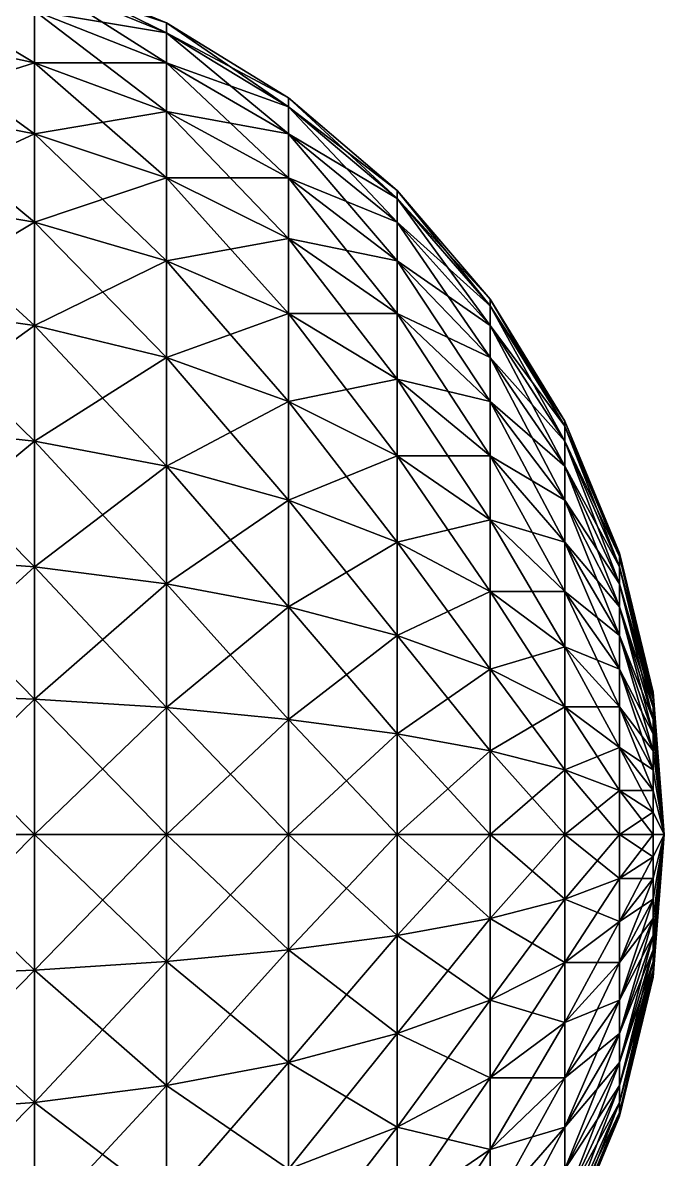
# Model space of a CAD drawing. Extents: x -53 to 3.8, y 0 to 88.2.
# Drawn here: x 0.474 to 1.881, y 79.934 to 82.43 of the extents above; entities that cross this region are included whole.
import ezdxf

# ---------------------------------------------------------------- set-up
doc = ezdxf.new("R2010")
doc.units = 0

msp = doc.modelspace()

# ---------------------------------------------------------------- linework, layer by layer
for points in [[(0.49903, 82.5494, 8.18628), (0.78898, 82.4074, 7.90751), (0.49903, 82.526, 7.88872)], [(0.78898, 82.4293, 8.18628), (0.78898, 82.4074, 7.90751), (0.49903, 82.5494, 8.18628)], [(0.49903, 82.526, 8.48383), (0.78898, 82.4293, 8.18628), (0.49903, 82.5494, 8.18628)], [(0.19387, 82.526, 7.57585), (0.49903, 82.3421, 7.32274), (0.19387, 82.4074, 7.28948)], [(0.49903, 82.4563, 7.59849), (0.49903, 82.3421, 7.32274), (0.19387, 82.526, 7.57585)], [(0.19387, 82.4074, 9.08308), (0.49903, 82.4563, 8.77406), (0.19387, 82.526, 8.7967)], [(0.49903, 82.526, 7.88872), (0.78898, 82.3421, 7.63561), (0.49903, 82.4563, 7.59849)], [(0.78898, 82.4074, 7.90751), (0.78898, 82.3421, 7.63561), (0.49903, 82.526, 7.88872)], [(0.78898, 82.4074, 8.46505), (0.78898, 82.4293, 8.18628), (0.49903, 82.526, 8.48383)], [(0.49903, 82.4563, 8.77406), (0.78898, 82.4074, 8.46505), (0.49903, 82.526, 8.48383)], [(0.49903, 82.3421, 9.04982), (0.49903, 82.4563, 8.77406), (0.19387, 82.4074, 9.08308)], [(0.49903, 82.4563, 7.59849), (0.78898, 82.2351, 7.37726), (0.49903, 82.3421, 7.32274)], [(0.78898, 82.3421, 7.63561), (0.78898, 82.2351, 7.37726), (0.49903, 82.4563, 7.59849)], [(0.78898, 82.3421, 8.73695), (0.78898, 82.4074, 8.46505), (0.49903, 82.4563, 8.77406)], [(0.49903, 82.3421, 9.04982), (0.78898, 82.3421, 8.73695), (0.49903, 82.4563, 8.77406)], [(0.78898, 82.4293, 8.18628), (1.05657, 82.2454, 7.93316), (0.78898, 82.4074, 7.90751)], [(1.05657, 82.2653, 8.18628), (1.05657, 82.2454, 7.93316), (0.78898, 82.4293, 8.18628)], [(0.78898, 82.4074, 8.46505), (1.05657, 82.2653, 8.18628), (0.78898, 82.4293, 8.18628)], [(0.19387, 82.4074, 7.28948), (0.49903, 82.1861, 7.06824), (0.19387, 82.2454, 7.02518)], [(0.49903, 82.3421, 7.32274), (0.49903, 82.1861, 7.06824), (0.19387, 82.4074, 7.28948)], [(0.19387, 82.2454, 9.34738), (0.49903, 82.3421, 9.04982), (0.19387, 82.4074, 9.08308)], [(0.78898, 82.4074, 7.90751), (1.05657, 82.1861, 7.68628), (0.78898, 82.3421, 7.63561)], [(1.05657, 82.2454, 7.93316), (1.05657, 82.1861, 7.68628), (0.78898, 82.4074, 7.90751)], [(1.05657, 82.2454, 8.4394), (1.05657, 82.2653, 8.18628), (0.78898, 82.4074, 8.46505)], [(0.78898, 82.3421, 8.73695), (1.05657, 82.2454, 8.4394), (0.78898, 82.4074, 8.46505)], [(0.49903, 82.1861, 9.30431), (0.49903, 82.3421, 9.04982), (0.19387, 82.2454, 9.34738)], [(0.49903, 82.3421, 7.32274), (0.78898, 82.089, 7.13884), (0.49903, 82.1861, 7.06824)], [(0.78898, 82.2351, 7.37726), (0.78898, 82.089, 7.13884), (0.49903, 82.3421, 7.32274)], [(0.78898, 82.2351, 8.9953), (0.78898, 82.3421, 8.73695), (0.49903, 82.3421, 9.04982)], [(0.49903, 82.1861, 9.30431), (0.78898, 82.2351, 8.9953), (0.49903, 82.3421, 9.04982)], [(0.78898, 82.3421, 7.63561), (1.05657, 82.089, 7.45171), (0.78898, 82.2351, 7.37726)], [(1.05657, 82.1861, 7.68628), (1.05657, 82.089, 7.45171), (0.78898, 82.3421, 7.63561)], [(1.05657, 82.1861, 8.68628), (1.05657, 82.2454, 8.4394), (0.78898, 82.3421, 8.73695)], [(0.78898, 82.2351, 8.9953), (1.05657, 82.1861, 8.68628), (0.78898, 82.3421, 8.73695)], [(1.05657, 82.2653, 8.18628), (1.29521, 82.0441, 7.96505), (1.05657, 82.2454, 7.93316)], [(1.29521, 82.0615, 8.18628), (1.29521, 82.0441, 7.96505), (1.05657, 82.2653, 8.18628)], [(1.05657, 82.2454, 8.4394), (1.29521, 82.0615, 8.18628), (1.05657, 82.2653, 8.18628)], [(0.19387, 82.2454, 7.02518), (0.49903, 81.9923, 6.84128), (0.19387, 82.0441, 6.78948)], [(0.49903, 82.1861, 7.06824), (0.49903, 81.9923, 6.84128), (0.19387, 82.2454, 7.02518)], [(0.19387, 82.0441, 9.58308), (0.49903, 82.1861, 9.30431), (0.19387, 82.2454, 9.34738)], [(0.78898, 82.089, 9.23372), (0.78898, 82.2351, 8.9953), (0.49903, 82.1861, 9.30431)], [(0.78898, 82.2351, 7.37726), (1.05657, 81.9563, 7.23522), (0.78898, 82.089, 7.13884)], [(1.05657, 82.089, 7.45171), (1.05657, 81.9563, 7.23522), (0.78898, 82.2351, 7.37726)], [(1.05657, 82.089, 8.92085), (1.05657, 82.1861, 8.68628), (0.78898, 82.2351, 8.9953)], [(0.78898, 82.089, 9.23372), (1.05657, 82.089, 8.92085), (0.78898, 82.2351, 8.9953)], [(1.05657, 82.2454, 7.93316), (1.29521, 81.9923, 7.74926), (1.05657, 82.1861, 7.68628)], [(1.29521, 82.0441, 7.96505), (1.29521, 81.9923, 7.74926), (1.05657, 82.2454, 7.93316)], [(1.29521, 82.0441, 8.40751), (1.29521, 82.0615, 8.18628), (1.05657, 82.2454, 8.4394)], [(1.05657, 82.1861, 8.68628), (1.29521, 82.0441, 8.40751), (1.05657, 82.2454, 8.4394)], [(0.49903, 81.9923, 9.53128), (0.49903, 82.1861, 9.30431), (0.19387, 82.0441, 9.58308)], [(0.49903, 82.1861, 7.06824), (0.78898, 81.9074, 6.92621), (0.49903, 81.9923, 6.84128)], [(0.78898, 82.089, 7.13884), (0.78898, 81.9074, 6.92621), (0.49903, 82.1861, 7.06824)], [(0.49903, 81.9923, 9.53128), (0.78898, 82.089, 9.23372), (0.49903, 82.1861, 9.30431)], [(1.05657, 82.1861, 7.68628), (1.29521, 81.9074, 7.54424), (1.05657, 82.089, 7.45171)], [(1.29521, 81.9923, 7.74926), (1.29521, 81.9074, 7.54424), (1.05657, 82.1861, 7.68628)], [(1.29521, 81.9923, 8.6233), (1.29521, 82.0441, 8.40751), (1.05657, 82.1861, 8.68628)], [(1.05657, 82.089, 8.92085), (1.29521, 81.9923, 8.6233), (1.05657, 82.1861, 8.68628)], [(0.78898, 81.9074, 9.44635), (0.78898, 82.089, 9.23372), (0.49903, 81.9923, 9.53128)], [(0.78898, 82.089, 7.13884), (1.05657, 81.7914, 7.04216), (0.78898, 81.9074, 6.92621)], [(1.05657, 81.9563, 7.23522), (1.05657, 81.7914, 7.04216), (0.78898, 82.089, 7.13884)], [(1.05657, 81.9563, 9.13734), (1.05657, 82.089, 8.92085), (0.78898, 82.089, 9.23372)], [(0.78898, 81.9074, 9.44635), (1.05657, 81.9563, 9.13734), (0.78898, 82.089, 9.23372)], [(1.05657, 82.089, 7.45171), (1.29521, 81.7914, 7.35503), (1.05657, 81.9563, 7.23522)], [(1.29521, 81.9074, 7.54424), (1.29521, 81.7914, 7.35503), (1.05657, 82.089, 7.45171)], [(1.29521, 81.9074, 8.82832), (1.29521, 81.9923, 8.6233), (1.05657, 82.089, 8.92085)], [(1.05657, 81.9563, 9.13734), (1.29521, 81.9074, 8.82832), (1.05657, 82.089, 8.92085)], [(1.29521, 82.0615, 8.18628), (1.49903, 81.8084, 8.00238), (1.29521, 82.0441, 7.96505)], [(1.49903, 81.8229, 8.18628), (1.49903, 81.8084, 8.00238), (1.29521, 82.0615, 8.18628)], [(1.29521, 82.0441, 8.40751), (1.49903, 81.8229, 8.18628), (1.29521, 82.0615, 8.18628)], [(0.19387, 82.0441, 6.78948), (0.49903, 81.7653, 6.64744), (0.19387, 81.8084, 6.58817)], [(0.49903, 81.9923, 6.84128), (0.49903, 81.7653, 6.64744), (0.19387, 82.0441, 6.78948)], [(0.19387, 81.8084, 9.78439), (0.49903, 81.9923, 9.53128), (0.19387, 82.0441, 9.58308)], [(1.29521, 82.0441, 7.96505), (1.49903, 81.7653, 7.82301), (1.29521, 81.9923, 7.74926)], [(1.49903, 81.8084, 8.00238), (1.49903, 81.7653, 7.82301), (1.29521, 82.0441, 7.96505)], [(1.49903, 81.8084, 8.37018), (1.49903, 81.8229, 8.18628), (1.29521, 82.0441, 8.40751)], [(1.29521, 81.9923, 8.6233), (1.49903, 81.8084, 8.37018), (1.29521, 82.0441, 8.40751)], [(0.49903, 81.7653, 9.72512), (0.49903, 81.9923, 9.53128), (0.19387, 81.8084, 9.78439)], [(0.49903, 81.9923, 6.84128), (0.78898, 81.6947, 6.7446), (0.49903, 81.7653, 6.64744)], [(0.78898, 81.9074, 6.92621), (0.78898, 81.6947, 6.7446), (0.49903, 81.9923, 6.84128)], [(0.49903, 81.7653, 9.72512), (0.78898, 81.9074, 9.44635), (0.49903, 81.9923, 9.53128)], [(1.29521, 81.9923, 7.74926), (1.49903, 81.6947, 7.65258), (1.29521, 81.9074, 7.54424)], [(1.49903, 81.7653, 7.82301), (1.49903, 81.6947, 7.65258), (1.29521, 81.9923, 7.74926)], [(1.49903, 81.7653, 8.54955), (1.49903, 81.8084, 8.37018), (1.29521, 81.9923, 8.6233)], [(1.29521, 81.9074, 8.82832), (1.49903, 81.7653, 8.54955), (1.29521, 81.9923, 8.6233)], [(1.05657, 81.7914, 9.3304), (1.05657, 81.9563, 9.13734), (0.78898, 81.9074, 9.44635)], [(1.05657, 81.9563, 7.23522), (1.29521, 81.6473, 7.18628), (1.05657, 81.7914, 7.04216)], [(1.29521, 81.7914, 7.35503), (1.29521, 81.6473, 7.18628), (1.05657, 81.9563, 7.23522)], [(1.29521, 81.7914, 9.01753), (1.29521, 81.9074, 8.82832), (1.05657, 81.9563, 9.13734)], [(1.05657, 81.7914, 9.3304), (1.29521, 81.7914, 9.01753), (1.05657, 81.9563, 9.13734)], [(0.78898, 81.6947, 9.62796), (0.78898, 81.9074, 9.44635), (0.49903, 81.7653, 9.72512)], [(0.78898, 81.9074, 6.92621), (1.05657, 81.5984, 6.87726), (0.78898, 81.6947, 6.7446)], [(1.05657, 81.7914, 7.04216), (1.05657, 81.5984, 6.87726), (0.78898, 81.9074, 6.92621)], [(0.78898, 81.6947, 9.62796), (1.05657, 81.7914, 9.3304), (0.78898, 81.9074, 9.44635)], [(1.29521, 81.9074, 7.54424), (1.49903, 81.5984, 7.4953), (1.29521, 81.7914, 7.35503)], [(1.49903, 81.6947, 7.65258), (1.49903, 81.5984, 7.4953), (1.29521, 81.9074, 7.54424)], [(1.49903, 81.6947, 8.71998), (1.49903, 81.7653, 8.54955), (1.29521, 81.9074, 8.82832)], [(1.29521, 81.7914, 9.01753), (1.49903, 81.6947, 8.71998), (1.29521, 81.9074, 8.82832)], [(1.49903, 81.8229, 8.18628), (1.66301, 81.5441, 8.04424), (1.49903, 81.8084, 8.00238)], [(1.66301, 81.5553, 8.18628), (1.66301, 81.5441, 8.04424), (1.49903, 81.8229, 8.18628)], [(1.49903, 81.8084, 8.37018), (1.66301, 81.5553, 8.18628), (1.49903, 81.8229, 8.18628)], [(0.19387, 81.8084, 6.58817), (0.49903, 81.5108, 6.49148), (0.19387, 81.5441, 6.42621)], [(0.49903, 81.7653, 6.64744), (0.49903, 81.5108, 6.49148), (0.19387, 81.8084, 6.58817)], [(0.19387, 81.5441, 9.94635), (0.49903, 81.7653, 9.72512), (0.19387, 81.8084, 9.78439)], [(1.49903, 81.8084, 8.00238), (1.66301, 81.5108, 7.9057), (1.49903, 81.7653, 7.82301)], [(1.66301, 81.5441, 8.04424), (1.66301, 81.5108, 7.9057), (1.49903, 81.8084, 8.00238)], [(1.66301, 81.5441, 8.32832), (1.66301, 81.5553, 8.18628), (1.49903, 81.8084, 8.37018)], [(1.49903, 81.7653, 8.54955), (1.66301, 81.5441, 8.32832), (1.49903, 81.8084, 8.37018)], [(1.05657, 81.5984, 9.4953), (1.05657, 81.7914, 9.3304), (0.78898, 81.6947, 9.62796)], [(1.05657, 81.7914, 7.04216), (1.29521, 81.4786, 7.04216), (1.05657, 81.5984, 6.87726)], [(1.29521, 81.6473, 7.18628), (1.29521, 81.4786, 7.04216), (1.05657, 81.7914, 7.04216)], [(1.29521, 81.6473, 9.18628), (1.29521, 81.7914, 9.01753), (1.05657, 81.7914, 9.3304)], [(1.05657, 81.5984, 9.4953), (1.29521, 81.6473, 9.18628), (1.05657, 81.7914, 9.3304)], [(1.29521, 81.7914, 7.35503), (1.49903, 81.4786, 7.35503), (1.29521, 81.6473, 7.18628)], [(1.49903, 81.5984, 7.4953), (1.49903, 81.4786, 7.35503), (1.29521, 81.7914, 7.35503)], [(1.49903, 81.5984, 8.87726), (1.49903, 81.6947, 8.71998), (1.29521, 81.7914, 9.01753)], [(1.29521, 81.6473, 9.18628), (1.49903, 81.5984, 8.87726), (1.29521, 81.7914, 9.01753)], [(0.49903, 81.5108, 9.88107), (0.49903, 81.7653, 9.72512), (0.19387, 81.5441, 9.94635)], [(0.49903, 81.7653, 6.64744), (0.78898, 81.4563, 6.59849), (0.49903, 81.5108, 6.49148)], [(0.78898, 81.6947, 6.7446), (0.78898, 81.4563, 6.59849), (0.49903, 81.7653, 6.64744)], [(0.49903, 81.5108, 9.88107), (0.78898, 81.6947, 9.62796), (0.49903, 81.7653, 9.72512)], [(1.49903, 81.7653, 7.82301), (1.66301, 81.4563, 7.77406), (1.49903, 81.6947, 7.65258)], [(1.66301, 81.5108, 7.9057), (1.66301, 81.4563, 7.77406), (1.49903, 81.7653, 7.82301)], [(1.66301, 81.5108, 8.46686), (1.66301, 81.5441, 8.32832), (1.49903, 81.7653, 8.54955)], [(1.49903, 81.6947, 8.71998), (1.66301, 81.5108, 8.46686), (1.49903, 81.7653, 8.54955)], [(0.78898, 81.4563, 9.77406), (0.78898, 81.6947, 9.62796), (0.49903, 81.5108, 9.88107)], [(0.78898, 81.6947, 6.7446), (1.05657, 81.3819, 6.7446), (0.78898, 81.4563, 6.59849)], [(1.05657, 81.5984, 6.87726), (1.05657, 81.3819, 6.7446), (0.78898, 81.6947, 6.7446)], [(0.78898, 81.4563, 9.77406), (1.05657, 81.5984, 9.4953), (0.78898, 81.6947, 9.62796)], [(1.49903, 81.6947, 7.65258), (1.66301, 81.3819, 7.65258), (1.49903, 81.5984, 7.4953)], [(1.66301, 81.4563, 7.77406), (1.66301, 81.3819, 7.65258), (1.49903, 81.6947, 7.65258)], [(1.66301, 81.4563, 8.59849), (1.66301, 81.5108, 8.46686), (1.49903, 81.6947, 8.71998)], [(1.49903, 81.5984, 8.87726), (1.66301, 81.4563, 8.59849), (1.49903, 81.6947, 8.71998)], [(1.29521, 81.4786, 9.3304), (1.29521, 81.6473, 9.18628), (1.05657, 81.5984, 9.4953)], [(1.29521, 81.6473, 7.18628), (1.49903, 81.3383, 7.23522), (1.29521, 81.4786, 7.04216)], [(1.49903, 81.4786, 7.35503), (1.49903, 81.3383, 7.23522), (1.29521, 81.6473, 7.18628)], [(1.49903, 81.4786, 9.01753), (1.49903, 81.5984, 8.87726), (1.29521, 81.6473, 9.18628)], [(1.29521, 81.4786, 9.3304), (1.49903, 81.4786, 9.01753), (1.29521, 81.6473, 9.18628)], [(1.05657, 81.3819, 9.62796), (1.05657, 81.5984, 9.4953), (0.78898, 81.4563, 9.77406)], [(1.05657, 81.5984, 6.87726), (1.29521, 81.2893, 6.92621), (1.05657, 81.3819, 6.7446)], [(1.29521, 81.4786, 7.04216), (1.29521, 81.2893, 6.92621), (1.05657, 81.5984, 6.87726)], [(1.05657, 81.3819, 9.62796), (1.29521, 81.4786, 9.3304), (1.05657, 81.5984, 9.4953)], [(1.49903, 81.5984, 7.4953), (1.66301, 81.2893, 7.54424), (1.49903, 81.4786, 7.35503)], [(1.66301, 81.3819, 7.65258), (1.66301, 81.2893, 7.54424), (1.49903, 81.5984, 7.4953)], [(1.66301, 81.3819, 8.71998), (1.66301, 81.4563, 8.59849), (1.49903, 81.5984, 8.87726)], [(1.49903, 81.4786, 9.01753), (1.66301, 81.3819, 8.71998), (1.49903, 81.5984, 8.87726)], [(1.66301, 81.5553, 8.18628), (1.78311, 81.2577, 8.0896), (1.66301, 81.5441, 8.04424)], [(1.78311, 81.2653, 8.18628), (1.78311, 81.2577, 8.0896), (1.66301, 81.5553, 8.18628)], [(1.66301, 81.5441, 8.32832), (1.78311, 81.2653, 8.18628), (1.66301, 81.5553, 8.18628)], [(0.19387, 81.5441, 6.42621), (0.49903, 81.2351, 6.37726), (0.19387, 81.2577, 6.30758)], [(0.49903, 81.5108, 6.49148), (0.49903, 81.2351, 6.37726), (0.19387, 81.5441, 6.42621)], [(0.19387, 81.2577, 10.065), (0.49903, 81.5108, 9.88107), (0.19387, 81.5441, 9.94635)], [(1.66301, 81.5441, 8.04424), (1.78311, 81.2351, 7.9953), (1.66301, 81.5108, 7.9057)], [(1.78311, 81.2577, 8.0896), (1.78311, 81.2351, 7.9953), (1.66301, 81.5441, 8.04424)], [(1.78311, 81.2577, 8.28296), (1.78311, 81.2653, 8.18628), (1.66301, 81.5441, 8.32832)], [(1.66301, 81.5108, 8.46686), (1.78311, 81.2577, 8.28296), (1.66301, 81.5441, 8.32832)], [(0.49903, 81.2351, 9.9953), (0.49903, 81.5108, 9.88107), (0.19387, 81.2577, 10.065)], [(0.49903, 81.5108, 6.49148), (0.78898, 81.198, 6.49148), (0.49903, 81.2351, 6.37726)], [(0.78898, 81.4563, 6.59849), (0.78898, 81.198, 6.49148), (0.49903, 81.5108, 6.49148)], [(0.49903, 81.2351, 9.9953), (0.78898, 81.4563, 9.77406), (0.49903, 81.5108, 9.88107)], [(1.66301, 81.5108, 7.9057), (1.78311, 81.198, 7.9057), (1.66301, 81.4563, 7.77406)], [(1.78311, 81.2351, 7.9953), (1.78311, 81.198, 7.9057), (1.66301, 81.5108, 7.9057)], [(1.78311, 81.2351, 8.37726), (1.78311, 81.2577, 8.28296), (1.66301, 81.5108, 8.46686)], [(1.66301, 81.4563, 8.59849), (1.78311, 81.2351, 8.37726), (1.66301, 81.5108, 8.46686)], [(1.29521, 81.2893, 9.44635), (1.29521, 81.4786, 9.3304), (1.05657, 81.3819, 9.62796)], [(1.29521, 81.4786, 7.04216), (1.49903, 81.181, 7.13884), (1.29521, 81.2893, 6.92621)], [(1.49903, 81.3383, 7.23522), (1.49903, 81.181, 7.13884), (1.29521, 81.4786, 7.04216)], [(1.49903, 81.3383, 9.13734), (1.49903, 81.4786, 9.01753), (1.29521, 81.4786, 9.3304)], [(1.29521, 81.2893, 9.44635), (1.49903, 81.3383, 9.13734), (1.29521, 81.4786, 9.3304)], [(1.49903, 81.4786, 7.35503), (1.66301, 81.181, 7.45171), (1.49903, 81.3383, 7.23522)], [(1.66301, 81.2893, 7.54424), (1.66301, 81.181, 7.45171), (1.49903, 81.4786, 7.35503)], [(1.66301, 81.2893, 8.82832), (1.66301, 81.3819, 8.71998), (1.49903, 81.4786, 9.01753)], [(1.49903, 81.3383, 9.13734), (1.66301, 81.2893, 8.82832), (1.49903, 81.4786, 9.01753)], [(0.78898, 81.198, 9.88107), (0.78898, 81.4563, 9.77406), (0.49903, 81.2351, 9.9953)], [(0.78898, 81.4563, 6.59849), (1.05657, 81.1473, 6.64744), (0.78898, 81.198, 6.49148)], [(1.05657, 81.3819, 6.7446), (1.05657, 81.1473, 6.64744), (0.78898, 81.4563, 6.59849)], [(0.78898, 81.198, 9.88107), (1.05657, 81.3819, 9.62796), (0.78898, 81.4563, 9.77406)], [(1.66301, 81.4563, 7.77406), (1.78311, 81.1473, 7.82301), (1.66301, 81.3819, 7.65258)], [(1.78311, 81.198, 7.9057), (1.78311, 81.1473, 7.82301), (1.66301, 81.4563, 7.77406)], [(1.78311, 81.198, 8.46686), (1.78311, 81.2351, 8.37726), (1.66301, 81.4563, 8.59849)], [(1.66301, 81.3819, 8.71998), (1.78311, 81.198, 8.46686), (1.66301, 81.4563, 8.59849)], [(1.05657, 81.1473, 9.72512), (1.05657, 81.3819, 9.62796), (0.78898, 81.198, 9.88107)], [(1.05657, 81.3819, 6.7446), (1.29521, 81.0843, 6.84128), (1.05657, 81.1473, 6.64744)], [(1.29521, 81.2893, 6.92621), (1.29521, 81.0843, 6.84128), (1.05657, 81.3819, 6.7446)], [(1.05657, 81.1473, 9.72512), (1.29521, 81.2893, 9.44635), (1.05657, 81.3819, 9.62796)], [(1.66301, 81.3819, 7.65258), (1.78311, 81.0843, 7.74926), (1.66301, 81.2893, 7.54424)], [(1.78311, 81.1473, 7.82301), (1.78311, 81.0843, 7.74926), (1.66301, 81.3819, 7.65258)], [(1.78311, 81.1473, 8.54955), (1.78311, 81.198, 8.46686), (1.66301, 81.3819, 8.71998)], [(1.66301, 81.2893, 8.82832), (1.78311, 81.1473, 8.54955), (1.66301, 81.3819, 8.71998)], [(1.49903, 81.181, 9.23372), (1.49903, 81.3383, 9.13734), (1.29521, 81.2893, 9.44635)], [(1.49903, 81.3383, 7.23522), (1.66301, 81.0595, 7.37726), (1.49903, 81.181, 7.13884)], [(1.66301, 81.181, 7.45171), (1.66301, 81.0595, 7.37726), (1.49903, 81.3383, 7.23522)], [(1.66301, 81.181, 8.92085), (1.66301, 81.2893, 8.82832), (1.49903, 81.3383, 9.13734)], [(1.49903, 81.181, 9.23372), (1.66301, 81.181, 8.92085), (1.49903, 81.3383, 9.13734)], [(1.29521, 81.0843, 9.53128), (1.29521, 81.2893, 9.44635), (1.05657, 81.1473, 9.72512)], [(1.29521, 81.2893, 6.92621), (1.49903, 81.0106, 7.06824), (1.29521, 81.0843, 6.84128)], [(1.49903, 81.181, 7.13884), (1.49903, 81.0106, 7.06824), (1.29521, 81.2893, 6.92621)], [(1.29521, 81.0843, 9.53128), (1.49903, 81.181, 9.23372), (1.29521, 81.2893, 9.44635)], [(1.66301, 81.2893, 7.54424), (1.78311, 81.0106, 7.68628), (1.66301, 81.181, 7.45171)], [(1.78311, 81.0843, 7.74926), (1.78311, 81.0106, 7.68628), (1.66301, 81.2893, 7.54424)], [(1.78311, 81.0843, 8.6233), (1.78311, 81.1473, 8.54955), (1.66301, 81.2893, 8.82832)], [(1.66301, 81.181, 8.92085), (1.78311, 81.0843, 8.6233), (1.66301, 81.2893, 8.82832)], [(0.19387, 81.2577, 6.30758), (0.49903, 80.9449, 6.30758), (0.19387, 80.9563, 6.23522)], [(0.49903, 81.2351, 6.37726), (0.49903, 80.9449, 6.30758), (0.19387, 81.2577, 6.30758)], [(0.19387, 80.9563, 10.1373), (0.49903, 81.2351, 9.9953), (0.19387, 81.2577, 10.065)], [(1.78311, 81.2653, 8.18628), (1.85638, 80.9563, 8.13734), (1.78311, 81.2577, 8.0896)], [(1.85638, 80.9602, 8.18628), (1.85638, 80.9563, 8.13734), (1.78311, 81.2653, 8.18628)], [(1.78311, 81.2577, 8.28296), (1.85638, 80.9602, 8.18628), (1.78311, 81.2653, 8.18628)], [(1.78311, 81.2577, 8.0896), (1.85638, 80.9449, 8.0896), (1.78311, 81.2351, 7.9953)], [(1.85638, 80.9563, 8.13734), (1.85638, 80.9449, 8.0896), (1.78311, 81.2577, 8.0896)], [(1.85638, 80.9563, 8.23522), (1.85638, 80.9602, 8.18628), (1.78311, 81.2577, 8.28296)], [(1.78311, 81.2351, 8.37726), (1.85638, 80.9563, 8.23522), (1.78311, 81.2577, 8.28296)], [(0.49903, 80.9449, 10.065), (0.49903, 81.2351, 9.9953), (0.19387, 80.9563, 10.1373)], [(0.49903, 81.2351, 6.37726), (0.78898, 80.9261, 6.42621), (0.49903, 80.9449, 6.30758)], [(0.78898, 81.198, 6.49148), (0.78898, 80.9261, 6.42621), (0.49903, 81.2351, 6.37726)], [(0.49903, 80.9449, 10.065), (0.78898, 81.198, 9.88107), (0.49903, 81.2351, 9.9953)], [(1.78311, 81.2351, 7.9953), (1.85638, 80.9261, 8.04424), (1.78311, 81.198, 7.9057)], [(1.85638, 80.9449, 8.0896), (1.85638, 80.9261, 8.04424), (1.78311, 81.2351, 7.9953)], [(1.85638, 80.9449, 8.28296), (1.85638, 80.9563, 8.23522), (1.78311, 81.2351, 8.37726)], [(1.78311, 81.198, 8.46686), (1.85638, 80.9449, 8.28296), (1.78311, 81.2351, 8.37726)], [(0.78898, 80.9261, 9.94635), (0.78898, 81.198, 9.88107), (0.49903, 80.9449, 10.065)], [(0.78898, 81.198, 6.49148), (1.05657, 80.9004, 6.58817), (0.78898, 80.9261, 6.42621)], [(1.05657, 81.1473, 6.64744), (1.05657, 80.9004, 6.58817), (0.78898, 81.198, 6.49148)], [(0.78898, 80.9261, 9.94635), (1.05657, 81.1473, 9.72512), (0.78898, 81.198, 9.88107)], [(1.49903, 81.0106, 9.30431), (1.49903, 81.181, 9.23372), (1.29521, 81.0843, 9.53128)], [(1.49903, 81.181, 7.13884), (1.66301, 80.9279, 7.32274), (1.49903, 81.0106, 7.06824)], [(1.66301, 81.0595, 7.37726), (1.66301, 80.9279, 7.32274), (1.49903, 81.181, 7.13884)], [(1.66301, 81.0595, 8.9953), (1.66301, 81.181, 8.92085), (1.49903, 81.181, 9.23372)], [(1.49903, 81.0106, 9.30431), (1.66301, 81.0595, 8.9953), (1.49903, 81.181, 9.23372)], [(1.66301, 81.181, 7.45171), (1.78311, 80.9279, 7.63561), (1.66301, 81.0595, 7.37726)], [(1.78311, 81.0106, 7.68628), (1.78311, 80.9279, 7.63561), (1.66301, 81.181, 7.45171)], [(1.78311, 81.0106, 8.68628), (1.78311, 81.0843, 8.6233), (1.66301, 81.181, 8.92085)], [(1.66301, 81.0595, 8.9953), (1.78311, 81.0106, 8.68628), (1.66301, 81.181, 8.92085)], [(1.78311, 81.198, 7.9057), (1.85638, 80.9004, 8.00238), (1.78311, 81.1473, 7.82301)], [(1.85638, 80.9261, 8.04424), (1.85638, 80.9004, 8.00238), (1.78311, 81.198, 7.9057)], [(1.85638, 80.9261, 8.32832), (1.85638, 80.9449, 8.28296), (1.78311, 81.198, 8.46686)], [(1.78311, 81.1473, 8.54955), (1.85638, 80.9261, 8.32832), (1.78311, 81.198, 8.46686)], [(1.05657, 80.9004, 9.78439), (1.05657, 81.1473, 9.72512), (0.78898, 80.9261, 9.94635)], [(1.05657, 81.1473, 6.64744), (1.29521, 80.8685, 6.78948), (1.05657, 80.9004, 6.58817)], [(1.29521, 81.0843, 6.84128), (1.29521, 80.8685, 6.78948), (1.05657, 81.1473, 6.64744)], [(1.05657, 80.9004, 9.78439), (1.29521, 81.0843, 9.53128), (1.05657, 81.1473, 9.72512)], [(1.78311, 81.1473, 7.82301), (1.85638, 80.8685, 7.96505), (1.78311, 81.0843, 7.74926)], [(1.85638, 80.9004, 8.00238), (1.85638, 80.8685, 7.96505), (1.78311, 81.1473, 7.82301)], [(1.85638, 80.9004, 8.37018), (1.85638, 80.9261, 8.32832), (1.78311, 81.1473, 8.54955)], [(1.78311, 81.0843, 8.6233), (1.85638, 80.9004, 8.37018), (1.78311, 81.1473, 8.54955)], [(1.29521, 80.8685, 9.58308), (1.29521, 81.0843, 9.53128), (1.05657, 80.9004, 9.78439)], [(1.29521, 81.0843, 6.84128), (1.49903, 80.8312, 7.02518), (1.29521, 80.8685, 6.78948)], [(1.49903, 81.0106, 7.06824), (1.49903, 80.8312, 7.02518), (1.29521, 81.0843, 6.84128)], [(1.29521, 80.8685, 9.58308), (1.49903, 81.0106, 9.30431), (1.29521, 81.0843, 9.53128)], [(1.78311, 81.0843, 7.74926), (1.85638, 80.8312, 7.93316), (1.78311, 81.0106, 7.68628)], [(1.85638, 80.8685, 7.96505), (1.85638, 80.8312, 7.93316), (1.78311, 81.0843, 7.74926)], [(1.85638, 80.8685, 8.40751), (1.85638, 80.9004, 8.37018), (1.78311, 81.0843, 8.6233)], [(1.78311, 81.0106, 8.68628), (1.85638, 80.8685, 8.40751), (1.78311, 81.0843, 8.6233)], [(1.66301, 80.9279, 9.04982), (1.66301, 81.0595, 8.9953), (1.49903, 81.0106, 9.30431)], [(1.66301, 81.0595, 7.37726), (1.78311, 80.8383, 7.59849), (1.66301, 80.9279, 7.32274)], [(1.78311, 80.9279, 7.63561), (1.78311, 80.8383, 7.59849), (1.66301, 81.0595, 7.37726)], [(1.78311, 80.9279, 8.73695), (1.78311, 81.0106, 8.68628), (1.66301, 81.0595, 8.9953)], [(1.66301, 80.9279, 9.04982), (1.78311, 80.9279, 8.73695), (1.66301, 81.0595, 8.9953)], [(1.49903, 80.8312, 9.34738), (1.49903, 81.0106, 9.30431), (1.29521, 80.8685, 9.58308)], [(1.49903, 81.0106, 7.06824), (1.66301, 80.7893, 7.28948), (1.49903, 80.8312, 7.02518)], [(1.66301, 80.9279, 7.32274), (1.66301, 80.7893, 7.28948), (1.49903, 81.0106, 7.06824)], [(1.49903, 80.8312, 9.34738), (1.66301, 80.9279, 9.04982), (1.49903, 81.0106, 9.30431)], [(1.78311, 81.0106, 7.68628), (1.85638, 80.7893, 7.90751), (1.78311, 80.9279, 7.63561)], [(1.85638, 80.8312, 7.93316), (1.85638, 80.7893, 7.90751), (1.78311, 81.0106, 7.68628)], [(1.85638, 80.8312, 8.4394), (1.85638, 80.8685, 8.40751), (1.78311, 81.0106, 8.68628)], [(1.78311, 80.9279, 8.73695), (1.85638, 80.8312, 8.4394), (1.78311, 81.0106, 8.68628)], [(0.19387, 80.9563, 6.23522), (0.49903, 80.6473, 6.28417), (0.19387, 80.6473, 6.2109)], [(0.49903, 80.9449, 6.30758), (0.49903, 80.6473, 6.28417), (0.19387, 80.9563, 6.23522)], [(0.19387, 80.6473, 10.1617), (0.49903, 80.9449, 10.065), (0.19387, 80.9563, 10.1373)], [(1.85638, 80.9602, 8.18628), (1.881, 80.6473, 8.18628), (1.85638, 80.9563, 8.13734)], [(1.85638, 80.9563, 8.23522), (1.881, 80.6473, 8.18628), (1.85638, 80.9602, 8.18628)], [(1.85638, 80.9563, 8.13734), (1.881, 80.6473, 8.18628), (1.85638, 80.9449, 8.0896)], [(1.85638, 80.9449, 8.28296), (1.881, 80.6473, 8.18628), (1.85638, 80.9563, 8.23522)], [(0.49903, 80.6473, 10.0884), (0.49903, 80.9449, 10.065), (0.19387, 80.6473, 10.1617)], [(0.49903, 80.9449, 6.30758), (0.78898, 80.6473, 6.40427), (0.49903, 80.6473, 6.28417)], [(0.78898, 80.9261, 6.42621), (0.78898, 80.6473, 6.40427), (0.49903, 80.9449, 6.30758)], [(0.49903, 80.6473, 10.0884), (0.78898, 80.9261, 9.94635), (0.49903, 80.9449, 10.065)], [(0.78898, 80.6473, 9.96829), (0.78898, 80.9261, 9.94635), (0.49903, 80.6473, 10.0884)], [(0.78898, 80.9261, 6.42621), (1.05657, 80.6473, 6.56824), (0.78898, 80.6473, 6.40427)], [(1.05657, 80.9004, 6.58817), (1.05657, 80.6473, 6.56824), (0.78898, 80.9261, 6.42621)], [(0.78898, 80.6473, 9.96829), (1.05657, 80.9004, 9.78439), (0.78898, 80.9261, 9.94635)], [(1.66301, 80.7893, 9.08308), (1.66301, 80.9279, 9.04982), (1.49903, 80.8312, 9.34738)], [(1.66301, 80.9279, 7.32274), (1.78311, 80.744, 7.57585), (1.66301, 80.7893, 7.28948)], [(1.78311, 80.8383, 7.59849), (1.78311, 80.744, 7.57585), (1.66301, 80.9279, 7.32274)], [(1.78311, 80.8383, 8.77406), (1.78311, 80.9279, 8.73695), (1.66301, 80.9279, 9.04982)], [(1.66301, 80.7893, 9.08308), (1.78311, 80.8383, 8.77406), (1.66301, 80.9279, 9.04982)], [(1.78311, 80.9279, 7.63561), (1.85638, 80.744, 7.88872), (1.78311, 80.8383, 7.59849)], [(1.85638, 80.7893, 7.90751), (1.85638, 80.744, 7.88872), (1.78311, 80.9279, 7.63561)], [(1.85638, 80.7893, 8.46505), (1.85638, 80.8312, 8.4394), (1.78311, 80.9279, 8.73695)], [(1.78311, 80.8383, 8.77406), (1.85638, 80.7893, 8.46505), (1.78311, 80.9279, 8.73695)], [(1.85638, 80.9449, 8.0896), (1.881, 80.6473, 8.18628), (1.85638, 80.9261, 8.04424)], [(1.85638, 80.9261, 8.32832), (1.881, 80.6473, 8.18628), (1.85638, 80.9449, 8.28296)], [(1.85638, 80.9004, 8.37018), (1.881, 80.6473, 8.18628), (1.85638, 80.9261, 8.32832)], [(1.85638, 80.9261, 8.04424), (1.881, 80.6473, 8.18628), (1.85638, 80.9004, 8.00238)], [(1.05657, 80.6473, 9.80431), (1.05657, 80.9004, 9.78439), (0.78898, 80.6473, 9.96829)], [(1.05657, 80.9004, 6.58817), (1.29521, 80.6473, 6.77207), (1.05657, 80.6473, 6.56824)], [(1.29521, 80.8685, 6.78948), (1.29521, 80.6473, 6.77207), (1.05657, 80.9004, 6.58817)], [(1.05657, 80.6473, 9.80431), (1.29521, 80.8685, 9.58308), (1.05657, 80.9004, 9.78439)], [(1.85638, 80.9004, 8.00238), (1.881, 80.6473, 8.18628), (1.85638, 80.8685, 7.96505)], [(1.85638, 80.8685, 8.40751), (1.881, 80.6473, 8.18628), (1.85638, 80.9004, 8.37018)], [(1.29521, 80.6473, 9.60049), (1.29521, 80.8685, 9.58308), (1.05657, 80.6473, 9.80431)], [(1.29521, 80.8685, 6.78948), (1.49903, 80.6473, 7.01071), (1.29521, 80.6473, 6.77207)], [(1.49903, 80.8312, 7.02518), (1.49903, 80.6473, 7.01071), (1.29521, 80.8685, 6.78948)], [(1.29521, 80.6473, 9.60049), (1.49903, 80.8312, 9.34738), (1.29521, 80.8685, 9.58308)], [(1.85638, 80.8685, 7.96505), (1.881, 80.6473, 8.18628), (1.85638, 80.8312, 7.93316)], [(1.85638, 80.8312, 8.4394), (1.881, 80.6473, 8.18628), (1.85638, 80.8685, 8.40751)], [(1.49903, 80.6473, 9.36185), (1.49903, 80.8312, 9.34738), (1.29521, 80.6473, 9.60049)], [(1.49903, 80.8312, 7.02518), (1.66301, 80.6473, 7.2783), (1.49903, 80.6473, 7.01071)], [(1.66301, 80.7893, 7.28948), (1.66301, 80.6473, 7.2783), (1.49903, 80.8312, 7.02518)], [(1.49903, 80.6473, 9.36185), (1.66301, 80.7893, 9.08308), (1.49903, 80.8312, 9.34738)], [(1.78311, 80.744, 8.7967), (1.78311, 80.8383, 8.77406), (1.66301, 80.7893, 9.08308)], [(1.78311, 80.8383, 7.59849), (1.85638, 80.6963, 7.87726), (1.78311, 80.744, 7.57585)], [(1.85638, 80.744, 7.88872), (1.85638, 80.6963, 7.87726), (1.78311, 80.8383, 7.59849)], [(1.85638, 80.744, 8.48383), (1.85638, 80.7893, 8.46505), (1.78311, 80.8383, 8.77406)], [(1.78311, 80.744, 8.7967), (1.85638, 80.744, 8.48383), (1.78311, 80.8383, 8.77406)], [(1.85638, 80.8312, 7.93316), (1.881, 80.6473, 8.18628), (1.85638, 80.7893, 7.90751)], [(1.85638, 80.7893, 8.46505), (1.881, 80.6473, 8.18628), (1.85638, 80.8312, 8.4394)], [(1.66301, 80.6473, 9.09426), (1.66301, 80.7893, 9.08308), (1.49903, 80.6473, 9.36185)], [(1.66301, 80.7893, 7.28948), (1.78311, 80.6473, 7.56824), (1.66301, 80.6473, 7.2783)], [(1.78311, 80.744, 7.57585), (1.78311, 80.6473, 7.56824), (1.66301, 80.7893, 7.28948)], [(1.66301, 80.6473, 9.09426), (1.78311, 80.744, 8.7967), (1.66301, 80.7893, 9.08308)], [(1.85638, 80.7893, 7.90751), (1.881, 80.6473, 8.18628), (1.85638, 80.744, 7.88872)], [(1.85638, 80.744, 8.48383), (1.881, 80.6473, 8.18628), (1.85638, 80.7893, 8.46505)], [(1.78311, 80.6473, 8.80431), (1.78311, 80.744, 8.7967), (1.66301, 80.6473, 9.09426)], [(1.78311, 80.744, 7.57585), (1.85638, 80.6473, 7.87341), (1.78311, 80.6473, 7.56824)], [(1.85638, 80.6963, 7.87726), (1.85638, 80.6473, 7.87341), (1.78311, 80.744, 7.57585)], [(1.85638, 80.6963, 8.4953), (1.85638, 80.744, 8.48383), (1.78311, 80.744, 8.7967)], [(1.78311, 80.6473, 8.80431), (1.85638, 80.6963, 8.4953), (1.78311, 80.744, 8.7967)], [(1.85638, 80.744, 7.88872), (1.881, 80.6473, 8.18628), (1.85638, 80.6963, 7.87726)], [(1.85638, 80.6963, 8.4953), (1.881, 80.6473, 8.18628), (1.85638, 80.744, 8.48383)], [(1.85638, 80.6473, 8.49915), (1.85638, 80.6963, 8.4953), (1.78311, 80.6473, 8.80431)], [(1.85638, 80.6963, 7.87726), (1.881, 80.6473, 8.18628), (1.85638, 80.6473, 7.87341)], [(1.85638, 80.6473, 8.49915), (1.881, 80.6473, 8.18628), (1.85638, 80.6963, 8.4953)], [(0.19387, 80.3383, 10.1373), (0.49903, 80.6473, 10.0884), (0.19387, 80.6473, 10.1617)], [(0.49903, 80.3498, 10.065), (0.49903, 80.6473, 10.0884), (0.19387, 80.3383, 10.1373)], [(0.19387, 80.6473, 6.2109), (0.49903, 80.3498, 6.30758), (0.19387, 80.3383, 6.23522)], [(0.49903, 80.6473, 6.28417), (0.49903, 80.3498, 6.30758), (0.19387, 80.6473, 6.2109)], [(0.49903, 80.3498, 10.065), (0.78898, 80.6473, 9.96829), (0.49903, 80.6473, 10.0884)], [(0.78898, 80.3685, 9.94635), (0.78898, 80.6473, 9.96829), (0.49903, 80.3498, 10.065)], [(0.49903, 80.6473, 6.28417), (0.78898, 80.3685, 6.42621), (0.49903, 80.3498, 6.30758)], [(0.78898, 80.6473, 6.40427), (0.78898, 80.3685, 6.42621), (0.49903, 80.6473, 6.28417)], [(0.78898, 80.3685, 9.94635), (1.05657, 80.6473, 9.80431), (0.78898, 80.6473, 9.96829)], [(1.05657, 80.3942, 9.78439), (1.05657, 80.6473, 9.80431), (0.78898, 80.3685, 9.94635)], [(0.78898, 80.6473, 6.40427), (1.05657, 80.3942, 6.58817), (0.78898, 80.3685, 6.42621)], [(1.05657, 80.6473, 6.56824), (1.05657, 80.3942, 6.58817), (0.78898, 80.6473, 6.40427)], [(1.05657, 80.3942, 9.78439), (1.29521, 80.6473, 9.60049), (1.05657, 80.6473, 9.80431)], [(1.29521, 80.4261, 9.58308), (1.29521, 80.6473, 9.60049), (1.05657, 80.3942, 9.78439)], [(1.05657, 80.6473, 6.56824), (1.29521, 80.4261, 6.78948), (1.05657, 80.3942, 6.58817)], [(1.29521, 80.6473, 6.77207), (1.29521, 80.4261, 6.78948), (1.05657, 80.6473, 6.56824)], [(1.29521, 80.4261, 9.58308), (1.49903, 80.6473, 9.36185), (1.29521, 80.6473, 9.60049)], [(1.49903, 80.4634, 9.34738), (1.49903, 80.6473, 9.36185), (1.29521, 80.4261, 9.58308)], [(1.29521, 80.6473, 6.77207), (1.49903, 80.4634, 7.02518), (1.29521, 80.4261, 6.78948)], [(1.49903, 80.6473, 7.01071), (1.49903, 80.4634, 7.02518), (1.29521, 80.6473, 6.77207)], [(1.49903, 80.4634, 9.34738), (1.66301, 80.6473, 9.09426), (1.49903, 80.6473, 9.36185)], [(1.66301, 80.5053, 9.08308), (1.66301, 80.6473, 9.09426), (1.49903, 80.4634, 9.34738)], [(1.49903, 80.6473, 7.01071), (1.66301, 80.5053, 7.28948), (1.49903, 80.4634, 7.02518)], [(1.66301, 80.6473, 7.2783), (1.66301, 80.5053, 7.28948), (1.49903, 80.6473, 7.01071)], [(1.66301, 80.5053, 9.08308), (1.78311, 80.6473, 8.80431), (1.66301, 80.6473, 9.09426)], [(1.78311, 80.5506, 8.7967), (1.78311, 80.6473, 8.80431), (1.66301, 80.5053, 9.08308)], [(1.66301, 80.6473, 7.2783), (1.78311, 80.5506, 7.57585), (1.66301, 80.5053, 7.28948)], [(1.78311, 80.6473, 7.56824), (1.78311, 80.5506, 7.57585), (1.66301, 80.6473, 7.2783)], [(1.78311, 80.5506, 8.7967), (1.85638, 80.6473, 8.49915), (1.78311, 80.6473, 8.80431)], [(1.85638, 80.5984, 8.4953), (1.85638, 80.6473, 8.49915), (1.78311, 80.5506, 8.7967)], [(1.78311, 80.6473, 7.56824), (1.85638, 80.5984, 7.87726), (1.78311, 80.5506, 7.57585)], [(1.85638, 80.6473, 7.87341), (1.85638, 80.5984, 7.87726), (1.78311, 80.6473, 7.56824)], [(1.85638, 80.5984, 8.4953), (1.881, 80.6473, 8.18628), (1.85638, 80.6473, 8.49915)], [(1.85638, 80.5506, 8.48383), (1.881, 80.6473, 8.18628), (1.85638, 80.5984, 8.4953)], [(1.85638, 80.5053, 8.46505), (1.881, 80.6473, 8.18628), (1.85638, 80.5506, 8.48383)], [(1.85638, 80.4634, 8.4394), (1.881, 80.6473, 8.18628), (1.85638, 80.5053, 8.46505)], [(1.85638, 80.4261, 8.40751), (1.881, 80.6473, 8.18628), (1.85638, 80.4634, 8.4394)], [(1.85638, 80.3942, 8.37018), (1.881, 80.6473, 8.18628), (1.85638, 80.4261, 8.40751)], [(1.85638, 80.3685, 8.32832), (1.881, 80.6473, 8.18628), (1.85638, 80.3942, 8.37018)], [(1.85638, 80.3498, 8.28296), (1.881, 80.6473, 8.18628), (1.85638, 80.3685, 8.32832)], [(1.85638, 80.3383, 8.23522), (1.881, 80.6473, 8.18628), (1.85638, 80.3498, 8.28296)], [(1.85638, 80.3344, 8.18628), (1.881, 80.6473, 8.18628), (1.85638, 80.3383, 8.23522)], [(1.85638, 80.3383, 8.13734), (1.881, 80.6473, 8.18628), (1.85638, 80.3344, 8.18628)], [(1.85638, 80.3498, 8.0896), (1.881, 80.6473, 8.18628), (1.85638, 80.3383, 8.13734)], [(1.85638, 80.3685, 8.04424), (1.881, 80.6473, 8.18628), (1.85638, 80.3498, 8.0896)], [(1.85638, 80.4261, 7.96505), (1.881, 80.6473, 8.18628), (1.85638, 80.3942, 8.00238)], [(1.85638, 80.4634, 7.93316), (1.881, 80.6473, 8.18628), (1.85638, 80.4261, 7.96505)], [(1.85638, 80.5053, 7.90751), (1.881, 80.6473, 8.18628), (1.85638, 80.4634, 7.93316)], [(1.85638, 80.5506, 7.88872), (1.881, 80.6473, 8.18628), (1.85638, 80.5053, 7.90751)], [(1.85638, 80.5984, 7.87726), (1.881, 80.6473, 8.18628), (1.85638, 80.5506, 7.88872)], [(1.85638, 80.6473, 7.87341), (1.881, 80.6473, 8.18628), (1.85638, 80.5984, 7.87726)], [(1.85638, 80.3942, 8.00238), (1.881, 80.6473, 8.18628), (1.85638, 80.3685, 8.04424)], [(1.78311, 80.4563, 8.77406), (1.85638, 80.5984, 8.4953), (1.78311, 80.5506, 8.7967)], [(1.85638, 80.5506, 8.48383), (1.85638, 80.5984, 8.4953), (1.78311, 80.4563, 8.77406)], [(1.85638, 80.5984, 7.87726), (1.85638, 80.5506, 7.88872), (1.78311, 80.5506, 7.57585)], [(1.66301, 80.3667, 9.04982), (1.78311, 80.5506, 8.7967), (1.66301, 80.5053, 9.08308)], [(1.78311, 80.4563, 8.77406), (1.78311, 80.5506, 8.7967), (1.66301, 80.3667, 9.04982)], [(1.78311, 80.5506, 7.57585), (1.78311, 80.4563, 7.59849), (1.66301, 80.5053, 7.28948)], [(1.78311, 80.3667, 8.73695), (1.85638, 80.5506, 8.48383), (1.78311, 80.4563, 8.77406)], [(1.85638, 80.5053, 8.46505), (1.85638, 80.5506, 8.48383), (1.78311, 80.3667, 8.73695)], [(1.85638, 80.5506, 7.88872), (1.85638, 80.5053, 7.90751), (1.78311, 80.4563, 7.59849)], [(1.78311, 80.5506, 7.57585), (1.85638, 80.5506, 7.88872), (1.78311, 80.4563, 7.59849)], [(1.49903, 80.284, 9.30431), (1.66301, 80.5053, 9.08308), (1.49903, 80.4634, 9.34738)], [(1.66301, 80.3667, 9.04982), (1.66301, 80.5053, 9.08308), (1.49903, 80.284, 9.30431)], [(1.66301, 80.5053, 7.28948), (1.66301, 80.3667, 7.32274), (1.49903, 80.4634, 7.02518)], [(1.66301, 80.5053, 7.28948), (1.78311, 80.4563, 7.59849), (1.66301, 80.3667, 7.32274)], [(1.78311, 80.284, 8.68628), (1.85638, 80.5053, 8.46505), (1.78311, 80.3667, 8.73695)], [(1.85638, 80.4634, 8.4394), (1.85638, 80.5053, 8.46505), (1.78311, 80.284, 8.68628)], [(1.85638, 80.5053, 7.90751), (1.85638, 80.4634, 7.93316), (1.78311, 80.3667, 7.63561)], [(1.78311, 80.4563, 7.59849), (1.85638, 80.5053, 7.90751), (1.78311, 80.3667, 7.63561)], [(1.29521, 80.2103, 9.53128), (1.49903, 80.4634, 9.34738), (1.29521, 80.4261, 9.58308)], [(1.49903, 80.284, 9.30431), (1.49903, 80.4634, 9.34738), (1.29521, 80.2103, 9.53128)], [(1.49903, 80.4634, 7.02518), (1.49903, 80.284, 7.06824), (1.29521, 80.4261, 6.78948)], [(1.49903, 80.4634, 7.02518), (1.66301, 80.3667, 7.32274), (1.49903, 80.284, 7.06824)], [(1.66301, 80.2351, 8.9953), (1.78311, 80.4563, 8.77406), (1.66301, 80.3667, 9.04982)], [(1.78311, 80.3667, 8.73695), (1.78311, 80.4563, 8.77406), (1.66301, 80.2351, 8.9953)], [(1.78311, 80.4563, 7.59849), (1.78311, 80.3667, 7.63561), (1.66301, 80.3667, 7.32274)], [(1.78311, 80.2103, 8.6233), (1.85638, 80.4634, 8.4394), (1.78311, 80.284, 8.68628)], [(1.85638, 80.4261, 8.40751), (1.85638, 80.4634, 8.4394), (1.78311, 80.2103, 8.6233)], [(1.85638, 80.4634, 7.93316), (1.85638, 80.4261, 7.96505), (1.78311, 80.284, 7.68628)], [(1.78311, 80.3667, 7.63561), (1.85638, 80.4634, 7.93316), (1.78311, 80.284, 7.68628)], [(1.05657, 80.1473, 9.72512), (1.29521, 80.4261, 9.58308), (1.05657, 80.3942, 9.78439)], [(1.29521, 80.2103, 9.53128), (1.29521, 80.4261, 9.58308), (1.05657, 80.1473, 9.72512)], [(1.29521, 80.4261, 6.78948), (1.29521, 80.2103, 6.84128), (1.05657, 80.3942, 6.58817)], [(1.29521, 80.4261, 6.78948), (1.49903, 80.284, 7.06824), (1.29521, 80.2103, 6.84128)], [(1.78311, 80.1473, 8.54955), (1.85638, 80.4261, 8.40751), (1.78311, 80.2103, 8.6233)], [(1.85638, 80.3942, 8.37018), (1.85638, 80.4261, 8.40751), (1.78311, 80.1473, 8.54955)], [(1.85638, 80.4261, 7.96505), (1.85638, 80.3942, 8.00238), (1.78311, 80.2103, 7.74926)], [(1.78311, 80.284, 7.68628), (1.85638, 80.4261, 7.96505), (1.78311, 80.2103, 7.74926)], [(0.78898, 80.0966, 9.88107), (1.05657, 80.3942, 9.78439), (0.78898, 80.3685, 9.94635)], [(1.05657, 80.1473, 9.72512), (1.05657, 80.3942, 9.78439), (0.78898, 80.0966, 9.88107)], [(1.05657, 80.3942, 6.58817), (1.05657, 80.1473, 6.64744), (0.78898, 80.3685, 6.42621)], [(1.05657, 80.3942, 6.58817), (1.29521, 80.2103, 6.84128), (1.05657, 80.1473, 6.64744)], [(1.78311, 80.0966, 8.46686), (1.85638, 80.3942, 8.37018), (1.78311, 80.1473, 8.54955)], [(1.85638, 80.3685, 8.32832), (1.85638, 80.3942, 8.37018), (1.78311, 80.0966, 8.46686)], [(1.85638, 80.3942, 8.00238), (1.85638, 80.3685, 8.04424), (1.78311, 80.1473, 7.82301)], [(1.78311, 80.2103, 7.74926), (1.85638, 80.3942, 8.00238), (1.78311, 80.1473, 7.82301)], [(0.49903, 80.0595, 9.9953), (0.78898, 80.3685, 9.94635), (0.49903, 80.3498, 10.065)], [(0.78898, 80.0966, 9.88107), (0.78898, 80.3685, 9.94635), (0.49903, 80.0595, 9.9953)], [(0.78898, 80.3685, 6.42621), (0.78898, 80.0966, 6.49148), (0.49903, 80.3498, 6.30758)], [(0.78898, 80.3685, 6.42621), (1.05657, 80.1473, 6.64744), (0.78898, 80.0966, 6.49148)], [(1.49903, 80.1136, 9.23372), (1.66301, 80.3667, 9.04982), (1.49903, 80.284, 9.30431)], [(1.66301, 80.2351, 8.9953), (1.66301, 80.3667, 9.04982), (1.49903, 80.1136, 9.23372)], [(1.66301, 80.3667, 7.32274), (1.66301, 80.2351, 7.37726), (1.49903, 80.284, 7.06824)], [(1.66301, 80.1136, 8.92085), (1.78311, 80.3667, 8.73695), (1.66301, 80.2351, 8.9953)], [(1.78311, 80.284, 8.68628), (1.78311, 80.3667, 8.73695), (1.66301, 80.1136, 8.92085)], [(1.78311, 80.3667, 7.63561), (1.78311, 80.284, 7.68628), (1.66301, 80.2351, 7.37726)], [(1.66301, 80.3667, 7.32274), (1.78311, 80.3667, 7.63561), (1.66301, 80.2351, 7.37726)], [(1.78311, 80.0595, 8.37726), (1.85638, 80.3685, 8.32832), (1.78311, 80.0966, 8.46686)], [(1.85638, 80.3498, 8.28296), (1.85638, 80.3685, 8.32832), (1.78311, 80.0595, 8.37726)], [(1.85638, 80.3685, 8.04424), (1.85638, 80.3498, 8.0896), (1.78311, 80.0966, 7.9057)], [(1.78311, 80.1473, 7.82301), (1.85638, 80.3685, 8.04424), (1.78311, 80.0966, 7.9057)], [(0.19387, 80.0369, 10.065), (0.49903, 80.3498, 10.065), (0.19387, 80.3383, 10.1373)], [(0.49903, 80.0595, 9.9953), (0.49903, 80.3498, 10.065), (0.19387, 80.0369, 10.065)], [(0.49903, 80.3498, 6.30758), (0.49903, 80.0595, 6.37726), (0.19387, 80.3383, 6.23522)], [(0.19387, 80.3383, 6.23522), (0.49903, 80.0595, 6.37726), (0.19387, 80.0369, 6.30758)], [(0.49903, 80.3498, 6.30758), (0.78898, 80.0966, 6.49148), (0.49903, 80.0595, 6.37726)], [(1.78311, 80.0369, 8.28296), (1.85638, 80.3498, 8.28296), (1.78311, 80.0595, 8.37726)], [(1.85638, 80.3383, 8.23522), (1.85638, 80.3498, 8.28296), (1.78311, 80.0369, 8.28296)], [(1.85638, 80.3498, 8.0896), (1.85638, 80.3383, 8.13734), (1.78311, 80.0595, 7.9953)], [(1.78311, 80.0966, 7.9057), (1.85638, 80.3498, 8.0896), (1.78311, 80.0595, 7.9953)], [(1.78311, 80.0293, 8.18628), (1.85638, 80.3383, 8.23522), (1.78311, 80.0369, 8.28296)], [(1.85638, 80.3344, 8.18628), (1.85638, 80.3383, 8.23522), (1.78311, 80.0293, 8.18628)], [(1.85638, 80.3383, 8.13734), (1.85638, 80.3344, 8.18628), (1.78311, 80.0369, 8.0896)], [(1.78311, 80.0595, 7.9953), (1.85638, 80.3383, 8.13734), (1.78311, 80.0369, 8.0896)], [(1.78311, 80.0369, 8.0896), (1.85638, 80.3344, 8.18628), (1.78311, 80.0293, 8.18628)], [(1.29521, 80.0053, 9.44635), (1.49903, 80.284, 9.30431), (1.29521, 80.2103, 9.53128)], [(1.49903, 80.1136, 9.23372), (1.49903, 80.284, 9.30431), (1.29521, 80.0053, 9.44635)], [(1.49903, 80.284, 7.06824), (1.49903, 80.1136, 7.13884), (1.29521, 80.2103, 6.84128)], [(1.49903, 80.284, 7.06824), (1.66301, 80.2351, 7.37726), (1.49903, 80.1136, 7.13884)], [(1.66301, 80.0053, 8.82832), (1.78311, 80.284, 8.68628), (1.66301, 80.1136, 8.92085)], [(1.78311, 80.2103, 8.6233), (1.78311, 80.284, 8.68628), (1.66301, 80.0053, 8.82832)], [(1.78311, 80.284, 7.68628), (1.78311, 80.2103, 7.74926), (1.66301, 80.1136, 7.45171)], [(1.66301, 80.2351, 7.37726), (1.78311, 80.284, 7.68628), (1.66301, 80.1136, 7.45171)], [(1.49903, 79.9563, 9.13734), (1.66301, 80.2351, 8.9953), (1.49903, 80.1136, 9.23372)], [(1.66301, 80.1136, 8.92085), (1.66301, 80.2351, 8.9953), (1.49903, 79.9563, 9.13734)], [(1.66301, 80.2351, 7.37726), (1.66301, 80.1136, 7.45171), (1.49903, 80.1136, 7.13884)], [(1.05657, 79.9127, 9.62796), (1.29521, 80.2103, 9.53128), (1.05657, 80.1473, 9.72512)], [(1.29521, 80.0053, 9.44635), (1.29521, 80.2103, 9.53128), (1.05657, 79.9127, 9.62796)], [(1.29521, 80.2103, 6.84128), (1.29521, 80.0053, 6.92621), (1.05657, 80.1473, 6.64744)], [(1.29521, 80.2103, 6.84128), (1.49903, 80.1136, 7.13884), (1.29521, 80.0053, 6.92621)], [(1.66301, 79.9127, 8.71998), (1.78311, 80.2103, 8.6233), (1.66301, 80.0053, 8.82832)], [(1.78311, 80.1473, 8.54955), (1.78311, 80.2103, 8.6233), (1.66301, 79.9127, 8.71998)], [(1.78311, 80.2103, 7.74926), (1.78311, 80.1473, 7.82301), (1.66301, 80.0053, 7.54424)], [(1.66301, 80.1136, 7.45171), (1.78311, 80.2103, 7.74926), (1.66301, 80.0053, 7.54424)], [(0.78898, 79.8383, 9.77406), (1.05657, 80.1473, 9.72512), (0.78898, 80.0966, 9.88107)], [(1.05657, 79.9127, 9.62796), (1.05657, 80.1473, 9.72512), (0.78898, 79.8383, 9.77406)], [(1.05657, 80.1473, 6.64744), (1.05657, 79.9127, 6.7446), (0.78898, 80.0966, 6.49148)], [(1.05657, 80.1473, 6.64744), (1.29521, 80.0053, 6.92621), (1.05657, 79.9127, 6.7446)], [(1.66301, 79.8383, 8.59849), (1.78311, 80.1473, 8.54955), (1.66301, 79.9127, 8.71998)], [(1.78311, 80.0966, 8.46686), (1.78311, 80.1473, 8.54955), (1.66301, 79.8383, 8.59849)], [(1.78311, 80.1473, 7.82301), (1.78311, 80.0966, 7.9057), (1.66301, 79.9127, 7.65258)], [(1.66301, 80.0053, 7.54424), (1.78311, 80.1473, 7.82301), (1.66301, 79.9127, 7.65258)], [(1.29521, 79.8161, 9.3304), (1.49903, 80.1136, 9.23372), (1.29521, 80.0053, 9.44635)], [(1.49903, 79.9563, 9.13734), (1.49903, 80.1136, 9.23372), (1.29521, 79.8161, 9.3304)], [(1.49903, 80.1136, 7.13884), (1.49903, 79.9563, 7.23522), (1.29521, 80.0053, 6.92621)], [(1.49903, 79.8161, 9.01753), (1.66301, 80.1136, 8.92085), (1.49903, 79.9563, 9.13734)], [(1.66301, 80.0053, 8.82832), (1.66301, 80.1136, 8.92085), (1.49903, 79.8161, 9.01753)], [(1.66301, 80.1136, 7.45171), (1.66301, 80.0053, 7.54424), (1.49903, 79.9563, 7.23522)], [(1.49903, 80.1136, 7.13884), (1.66301, 80.1136, 7.45171), (1.49903, 79.9563, 7.23522)], [(0.49903, 79.7838, 9.88107), (0.78898, 80.0966, 9.88107), (0.49903, 80.0595, 9.9953)], [(0.78898, 79.8383, 9.77406), (0.78898, 80.0966, 9.88107), (0.49903, 79.7838, 9.88107)], [(0.78898, 80.0966, 6.49148), (0.78898, 79.8383, 6.59849), (0.49903, 80.0595, 6.37726)], [(0.78898, 80.0966, 6.49148), (1.05657, 79.9127, 6.7446), (0.78898, 79.8383, 6.59849)], [(1.66301, 79.7838, 8.46686), (1.78311, 80.0966, 8.46686), (1.66301, 79.8383, 8.59849)], [(1.78311, 80.0595, 8.37726), (1.78311, 80.0966, 8.46686), (1.66301, 79.7838, 8.46686)], [(1.78311, 80.0966, 7.9057), (1.78311, 80.0595, 7.9953), (1.66301, 79.8383, 7.77406)], [(1.66301, 79.9127, 7.65258), (1.78311, 80.0966, 7.9057), (1.66301, 79.8383, 7.77406)], [(0.19387, 79.7505, 9.94635), (0.49903, 80.0595, 9.9953), (0.19387, 80.0369, 10.065)], [(0.49903, 79.7838, 9.88107), (0.49903, 80.0595, 9.9953), (0.19387, 79.7505, 9.94635)], [(0.49903, 80.0595, 6.37726), (0.49903, 79.7838, 6.49148), (0.19387, 80.0369, 6.30758)], [(0.49903, 80.0595, 6.37726), (0.78898, 79.8383, 6.59849), (0.49903, 79.7838, 6.49148)], [(1.66301, 79.7505, 8.32832), (1.78311, 80.0595, 8.37726), (1.66301, 79.7838, 8.46686)], [(1.78311, 80.0369, 8.28296), (1.78311, 80.0595, 8.37726), (1.66301, 79.7505, 8.32832)], [(1.78311, 80.0595, 7.9953), (1.78311, 80.0369, 8.0896), (1.66301, 79.7838, 7.9057)], [(1.66301, 79.8383, 7.77406), (1.78311, 80.0595, 7.9953), (1.66301, 79.7838, 7.9057)], [(0.19387, 80.0369, 6.30758), (0.49903, 79.7838, 6.49148), (0.19387, 79.7505, 6.42621)], [(1.66301, 79.7393, 8.18628), (1.78311, 80.0369, 8.28296), (1.66301, 79.7505, 8.32832)], [(1.78311, 80.0293, 8.18628), (1.78311, 80.0369, 8.28296), (1.66301, 79.7393, 8.18628)], [(1.78311, 80.0369, 8.0896), (1.78311, 80.0293, 8.18628), (1.66301, 79.7505, 8.04424)], [(1.66301, 79.7838, 7.9057), (1.78311, 80.0369, 8.0896), (1.66301, 79.7505, 8.04424)], [(1.66301, 79.7505, 8.04424), (1.78311, 80.0293, 8.18628), (1.66301, 79.7393, 8.18628)], [(1.05657, 79.6963, 9.4953), (1.29521, 80.0053, 9.44635), (1.05657, 79.9127, 9.62796)], [(1.29521, 79.8161, 9.3304), (1.29521, 80.0053, 9.44635), (1.05657, 79.6963, 9.4953)], [(1.29521, 80.0053, 6.92621), (1.29521, 79.8161, 7.04216), (1.05657, 79.9127, 6.7446)], [(1.29521, 80.0053, 6.92621), (1.49903, 79.9563, 7.23522), (1.29521, 79.8161, 7.04216)], [(1.49903, 79.6963, 8.87726), (1.66301, 80.0053, 8.82832), (1.49903, 79.8161, 9.01753)], [(1.66301, 79.9127, 8.71998), (1.66301, 80.0053, 8.82832), (1.49903, 79.6963, 8.87726)], [(1.66301, 80.0053, 7.54424), (1.66301, 79.9127, 7.65258), (1.49903, 79.8161, 7.35503)], [(1.49903, 79.9563, 7.23522), (1.66301, 80.0053, 7.54424), (1.49903, 79.8161, 7.35503)], [(1.29521, 79.6473, 9.18628), (1.49903, 79.9563, 9.13734), (1.29521, 79.8161, 9.3304)], [(1.49903, 79.8161, 9.01753), (1.49903, 79.9563, 9.13734), (1.29521, 79.6473, 9.18628)], [(1.49903, 79.9563, 7.23522), (1.49903, 79.8161, 7.35503), (1.29521, 79.8161, 7.04216)]]:
    msp.add_3dface(points)

doc.saveas('drawing.dxf')
